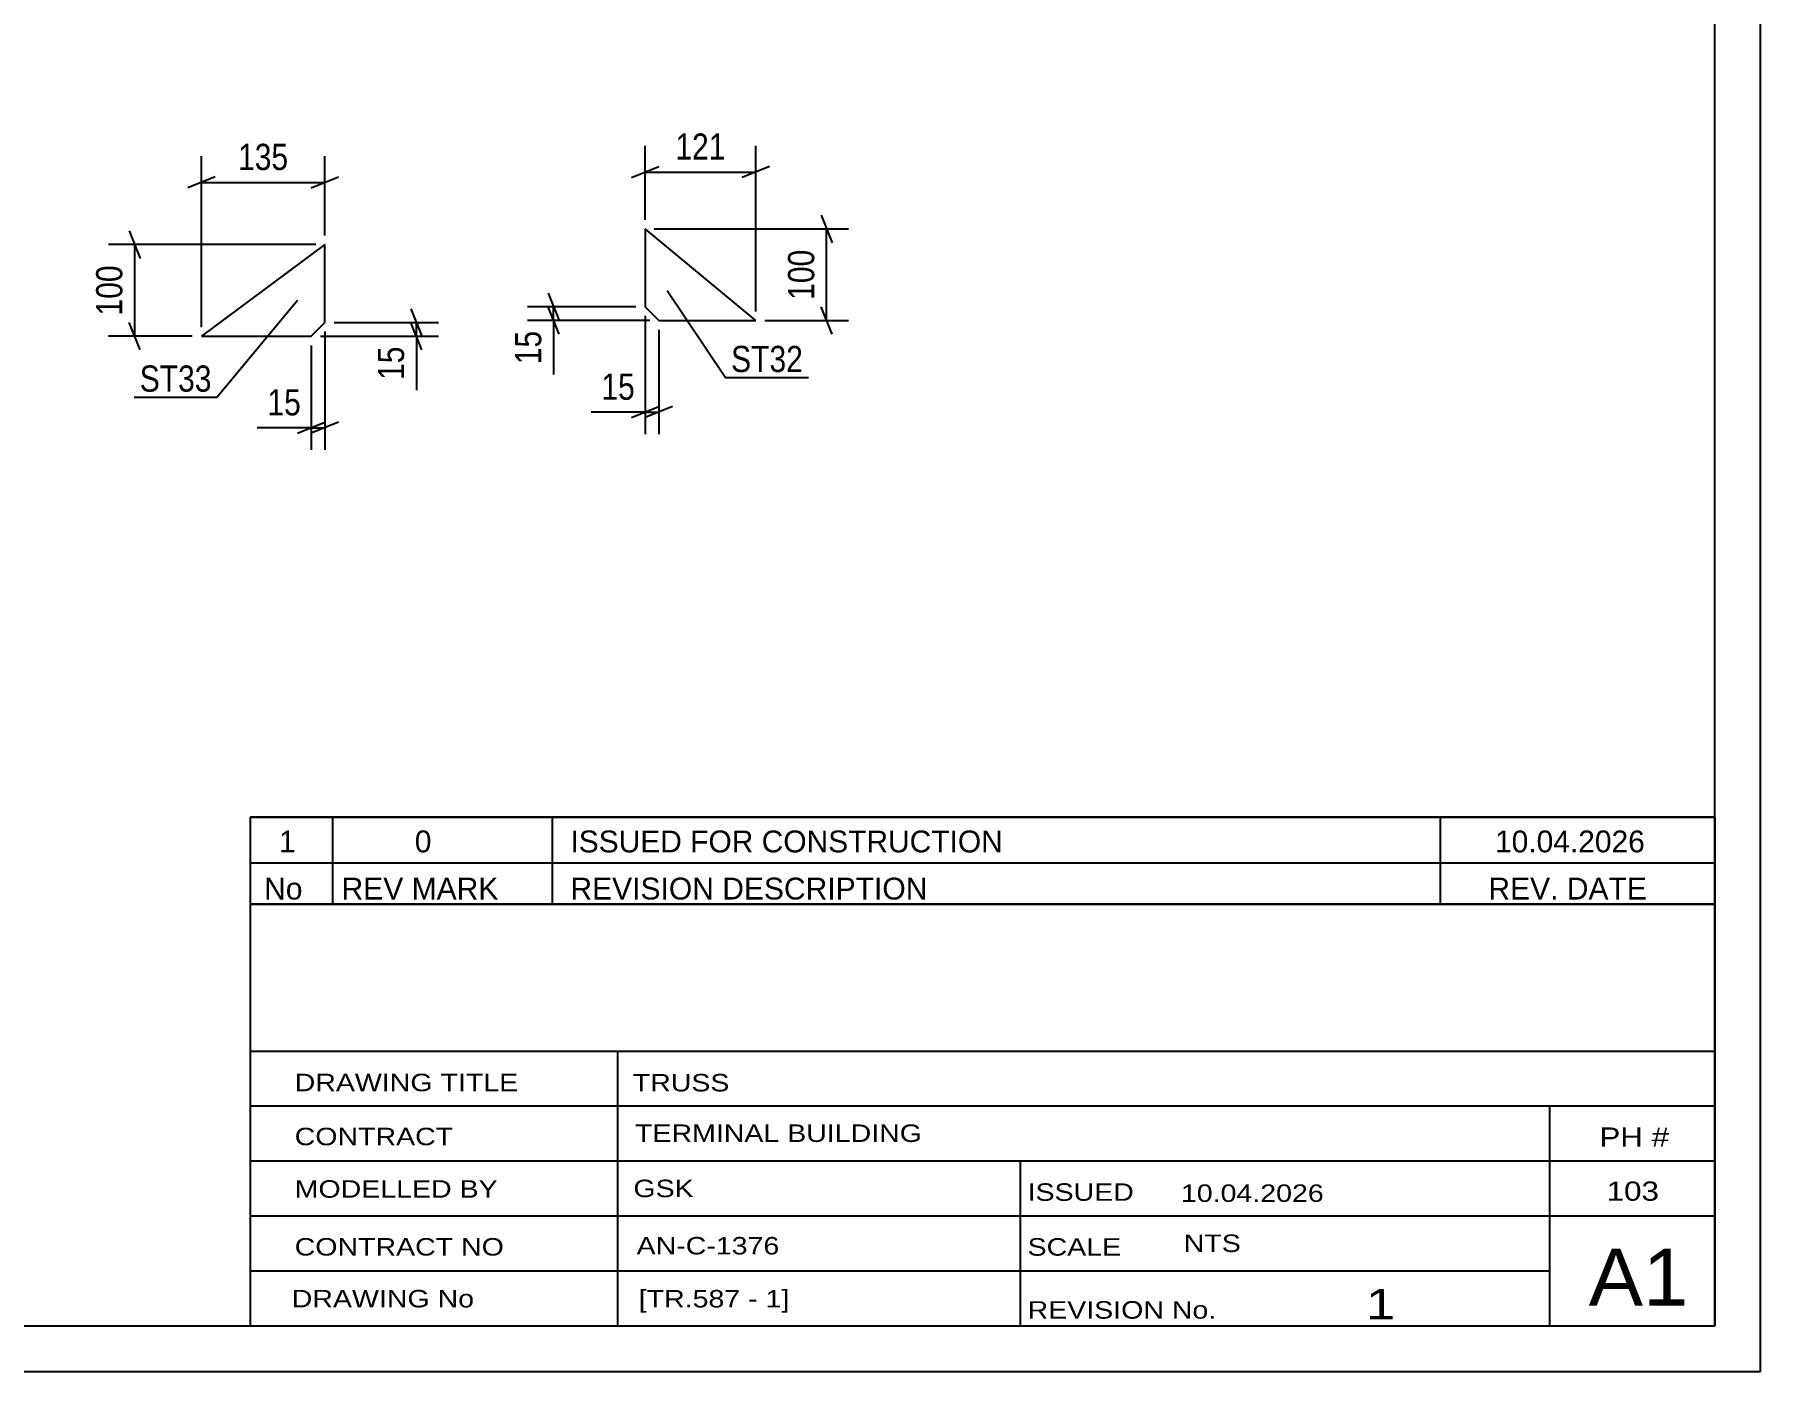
# Model space of a CAD drawing. Header units: millimetres. Extents: x 0 to 420, y 0 to 297.
# Drawn here: x 231.5 to 420, y 0 to 146 of the extents above; entities that cross this region are included whole.
import ezdxf

# ---------------------------------------------------------------- set-up
doc = ezdxf.new("R2010")
doc.units = ezdxf.units.MM
doc.styles.add('Arial Narrow', font='ARIALN.TTF', dxfattribs={"height": 0.2})

# ---------------------------------------------------------------- blocks, each defined once
blk = doc.blocks.new('Unknown-203762531-1135')
at = {"color": 5, "linetype": 'Continuous'}
for p, q in [((420, 0), (420, 297)), ((415, 5), (415, 292)), ((5, 5), (415, 5)), ((0, 0), (420, 0))]:
    blk.add_line(p, q, dxfattribs=at)
blk = doc.blocks.new('Part-203762531-2867 - 2851')
at = {"color": 2, "linetype": 'Continuous'}
for p, q in [((298.16, 124.79), (298.16, 116.29)), ((310.25, 114.79), (298.16, 124.79)), ((298.16, 116.29), (299.66, 114.79)), ((299.66, 114.79), (310.25, 114.79))]:
    blk.add_line(p, q, dxfattribs=at)
blk = doc.blocks.new('Part-203762531-2796 - 2780')
at = {"color": 2, "linetype": 'Continuous'}
for p, q in [((263.18, 123.08), (249.69, 113.08)), ((263.18, 114.58), (263.18, 123.08)), ((261.68, 113.08), (263.18, 114.58)), ((249.69, 113.08), (261.68, 113.08))]:
    blk.add_line(p, q, dxfattribs=at)
blk = doc.blocks.new('StraightDimension-203762531-2869 - 2851')
at = {"color": 7, "linetype": 'Continuous'}
for p, q in [((298.16, 125.79), (298.16, 133.86)), ((310.25, 115.79), (310.25, 133.86)), ((296.66, 130.41), (299.66, 131.61)), ((298.16, 131.01), (310.25, 131.01)), ((311.75, 131.61), (308.75, 130.41))]:
    blk.add_line(p, q, dxfattribs=at)
at = {"color": 0}
blk.add_wipeout([(307.55, 131.76), (307.55, 135.96), (300.86, 135.96), (300.86, 131.76)], dxfattribs=at)
at = {"color": 3, "style": 'Arial Narrow'}
blk.add_text('121', height=2.863, dxfattribs=at).set_placement((301.46, 132.36))
blk = doc.blocks.new('StraightDimension-203762531-2879 - 2851')
at = {"color": 7, "linetype": 'Continuous'}
for p, q in [((298.16, 115.29), (298.16, 102.39)), ((299.66, 113.79), (299.66, 102.39)), ((296.66, 104.19), (299.66, 105.39)), ((301.16, 105.39), (298.16, 104.19)), ((298.16, 104.79), (299.66, 104.79))]:
    blk.add_line(p, q, dxfattribs=at)
at = {"color": 0}
blk.add_wipeout([(297.64, 105.54), (297.64, 109.74), (292.78, 109.74), (292.78, 105.54)], dxfattribs=at)
at = {"color": 7, "linetype": 'Continuous'}
blk.add_line((298.16, 104.79), (292.26, 104.79), dxfattribs=at)
blk.add_line((298.16, 104.79), (292.26, 104.79), dxfattribs=at)
at = {"color": 3, "style": 'Arial Narrow'}
blk.add_text('15', height=2.863, dxfattribs=at).set_placement((293.38, 106.14))
blk = doc.blocks.new('StraightDimension-203762531-2891 - 2851')
at = {"color": 7, "linetype": 'Continuous'}
for p, q in [((287.56, 117.79), (288.76, 114.79)), ((297.16, 116.29), (285.31, 116.29)), ((288.76, 113.29), (287.56, 116.29)), ((288.16, 114.79), (288.16, 116.29)), ((298.66, 114.79), (285.31, 114.79))]:
    blk.add_line(p, q, dxfattribs=at)
at = {"color": 0}
blk.add_wipeout([(287.41, 114.27), (283.21, 114.27), (283.21, 109.41), (287.41, 109.41)], dxfattribs=at)
at = {"color": 7, "linetype": 'Continuous'}
blk.add_line((288.16, 114.79), (288.16, 108.89), dxfattribs=at)
blk.add_line((288.16, 114.79), (288.16, 108.89), dxfattribs=at)
at = {"color": 3, "style": 'Arial Narrow'}
blk.add_text('15', height=2.863, rotation=90.0002, dxfattribs=at).set_placement((286.81, 110.01))
blk = doc.blocks.new('StraightDimension-203762531-2902 - 2851')
at = {"color": 7, "linetype": 'Continuous'}
for p, q in [((299.16, 124.79), (320.38, 124.79)), ((317.38, 126.29), (318.58, 123.29)), ((317.98, 114.79), (317.98, 124.79)), ((318.58, 113.29), (317.38, 116.29)), ((311.25, 114.79), (320.38, 114.79))]:
    blk.add_line(p, q, dxfattribs=at)
at = {"color": 0}
blk.add_wipeout([(317.23, 123.14), (313.03, 123.14), (313.03, 116.45), (317.23, 116.45)], dxfattribs=at)
at = {"color": 3, "style": 'Arial Narrow'}
blk.add_text('100', height=2.863, rotation=90.0002, dxfattribs=at).set_placement((316.63, 117.05))
blk = doc.blocks.new('StraightDimension-203762531-2837 - 2780')
at = {"color": 7, "linetype": 'Continuous'}
for p, q in [((272.58, 116.08), (273.78, 113.08)), ((264.18, 114.58), (275.58, 114.58)), ((273.78, 111.58), (272.58, 114.58)), ((273.18, 113.08), (273.18, 114.58)), ((262.68, 113.08), (275.58, 113.08))]:
    blk.add_line(p, q, dxfattribs=at)
at = {"color": 0}
blk.add_wipeout([(272.43, 112.56), (268.23, 112.56), (268.23, 107.7), (272.43, 107.7)], dxfattribs=at)
at = {"color": 7, "linetype": 'Continuous'}
blk.add_line((273.18, 113.08), (273.18, 107.17), dxfattribs=at)
blk.add_line((273.18, 113.08), (273.18, 107.17), dxfattribs=at)
at = {"color": 3, "style": 'Arial Narrow'}
blk.add_text('15', height=2.863, rotation=90.0002, dxfattribs=at).set_placement((271.83, 108.3))
blk = doc.blocks.new('StraightDimension-203762531-2798 - 2780')
at = {"color": 7, "linetype": 'Continuous'}
for p, q in [((241.8, 124.58), (243, 121.58)), ((262.18, 123.08), (239.55, 123.08)), ((242.4, 113.08), (242.4, 123.08)), ((243, 111.58), (241.8, 114.58)), ((248.69, 113.08), (239.55, 113.08))]:
    blk.add_line(p, q, dxfattribs=at)
at = {"color": 0}
blk.add_wipeout([(241.65, 121.42), (237.45, 121.42), (237.45, 114.74), (241.65, 114.74)], dxfattribs=at)
at = {"color": 3, "style": 'Arial Narrow'}
blk.add_text('100', height=2.863, rotation=90.0002, dxfattribs=at).set_placement((241.05, 115.34))
blk = doc.blocks.new('StraightDimension-203762531-2810 - 2780')
at = {"color": 7, "linetype": 'Continuous'}
for p, q in [((249.69, 114.08), (249.69, 132.73)), ((263.18, 124.08), (263.18, 132.73)), ((251.19, 130.48), (248.19, 129.28)), ((261.68, 129.28), (264.68, 130.48)), ((249.69, 129.88), (263.18, 129.88))]:
    blk.add_line(p, q, dxfattribs=at)
at = {"color": 0}
blk.add_wipeout([(259.78, 130.63), (259.78, 134.83), (253.09, 134.83), (253.09, 130.63)], dxfattribs=at)
at = {"color": 3, "style": 'Arial Narrow'}
blk.add_text('135', height=2.863, dxfattribs=at).set_placement((253.69, 131.23))
blk = doc.blocks.new('StraightDimension-203762531-2822 - 2780')
at = {"color": 7, "linetype": 'Continuous'}
for p, q in [((263.18, 113.58), (263.18, 100.68)), ((261.68, 112.08), (261.68, 100.68)), ((260.18, 102.48), (263.18, 103.68)), ((264.68, 103.68), (261.68, 102.48)), ((261.68, 103.08), (263.18, 103.08))]:
    blk.add_line(p, q, dxfattribs=at)
at = {"color": 0}
blk.add_wipeout([(261.16, 103.83), (261.16, 108.03), (256.3, 108.03), (256.3, 103.83)], dxfattribs=at)
at = {"color": 7, "linetype": 'Continuous'}
blk.add_line((261.68, 103.08), (255.78, 103.08), dxfattribs=at)
blk.add_line((261.68, 103.08), (255.78, 103.08), dxfattribs=at)
at = {"color": 3, "style": 'Arial Narrow'}
blk.add_text('15', height=2.863, dxfattribs=at).set_placement((256.9, 104.43))
blk = doc.blocks.new('Unknown-203762531-13948')
at = {"color": 7, "linetype": 'Continuous'}
for p, q in [((255, 51.05), (255, 5)), ((255, 51.05), (415, 51.05)), ((415, 51), (415, 5)), ((255, 35), (415, 35)), ((295.14, 35), (295.14, 5)), ((255, 29), (415, 29)), ((397, 5.05), (397, 29.05)), ((255, 23), (415, 23)), ((339.14, 23), (339.14, 5)), ((255, 17), (415, 17)), ((255, 11), (397, 11)), ((255, 5), (415, 5))]:
    blk.add_line(p, q, dxfattribs=at)
at = {"color": 7, "style": 'Arial Narrow'}
for s, height, width, p in [('DRAWING TITLE', 1.9089, 1.425378, (259.88, 30.61)), ('TRUSS', 1.909, 1.425378, (296.81, 30.59)), ('CONTRACT', 1.909, 1.425378, (259.88, 24.71)), ('TERMINAL BUILDING', 1.9089, 1.425378, (297.06, 25.07)), ('MODELLED BY', 1.9089, 1.425378, (259.88, 18.98)), ('GSK', 1.909, 1.425378, (296.88, 19.04)), ('ISSUED', 1.909, 1.425378, (339.94, 18.64)), ('10.04.2026', 1.909, 1.425378, (356.69, 18.52)), ('CONTRACT NO', 1.9089, 1.425378, (259.88, 12.66)), ('AN-C-1376', 1.909, 1.425378, (297.23, 12.78)), ('SCALE', 1.909, 1.425378, (339.94, 12.65)), ('A1', 6.204, 1.25, (401.24, 7.2)), ('DRAWING No', 1.909, 1.425378, (259.56, 7)), ('[TR.587 - 1]', 1.9089, 1.425378, (297.46, 6.99)), ('REVISION No.', 1.9089, 1.425378, (339.94, 5.77)), ('1', 3.34, 1.5, (376.91, 5.68))]:
    blk.add_text(s, height=height, dxfattribs=dict(at, width=width)).set_placement(p)
at = {"color": 7, "linetype": 'Continuous', "style": 'Arial Narrow'}
for s, height, width, p in [('PH #', 2.1, 1.42538, (402.4, 24.55)), ('103', 2.1, 1.42538, (403.19, 18.65)), ('NTS', 1.909, 1.425378, (357, 13.05))]:
    blk.add_text(s, height=height, dxfattribs=dict(at, width=width)).set_placement(p)
blk = doc.blocks.new('Unknown-203762531-13949')
at = {"color": 7, "linetype": 'Continuous'}
for p, q in [((255, 60.55), (415, 60.55)), ((415, 60.55), (255, 60.55)), ((255, 60.55), (255, 55.55)), ((264, 60.55), (264, 55.55)), ((288, 60.55), (288, 55.55)), ((385, 60.55), (385, 55.55)), ((415, 60.55), (415, 55.55)), ((255, 55.55), (415, 55.55)), ((255, 55.55), (255, 51.05)), ((255, 55.55), (415, 55.55)), ((264, 55.55), (264, 51.05)), ((288, 55.55), (288, 51.05)), ((385, 55.55), (385, 51.05)), ((415, 55.55), (415, 51.05)), ((415, 51.05), (255, 51.05))]:
    blk.add_line(p, q, dxfattribs=at)
at = {"color": 7, "linetype": 'Continuous', "style": 'Arial Narrow'}
for s, height, width, p in [('1', 2.39, 1.196471, (258.16, 56.7)), ('0', 2.39, 1.196471, (273, 56.7)), ('ISSUED FOR CONSTRUCTION', 2.3861, 1.196471, (290, 56.7)), ('10.04.2026', 2.386, 1.196471, (391, 56.7)), ('No', 2.386, 1.2, (256.54, 51.55)), ('REV MARK', 2.386, 1.2, (265, 51.55)), ('REVISION DESCRIPTION', 2.3861, 1.2, (290, 51.55)), ('REV. DATE', 2.386, 1.2, (390.28, 51.55))]:
    blk.add_text(s, height=height, dxfattribs=dict(at, width=width)).set_placement(p)
blk = doc.blocks.new('Mark-203762531-2863 - 2851')
at = {"color": 0}
blk.add_wipeout([(315.4, 109.16), (315.4, 112.16), (307.55, 112.16), (307.55, 109.16)], dxfattribs=at)
blk.add_wipeout([(315.4, 109.16), (315.4, 112.16), (307.55, 112.16), (307.55, 109.16)], dxfattribs=at)
at = {"color": 30, "linetype": 'Continuous'}
for p, q in [((300.56, 118.08), (306.95, 108.56)), ((306.95, 108.56), (316, 108.56))]:
    blk.add_line(p, q, dxfattribs=at)
at = {"color": 3, "style": 'Arial Narrow'}
blk.add_text('ST32', height=2.863, dxfattribs=at).set_placement((307.55, 109.16))
blk = doc.blocks.new('Mark-203762531-2792 - 2780')
at = {"color": 0}
blk.add_wipeout([(250.81, 107.02), (250.81, 110.02), (242.95, 110.02), (242.95, 107.02)], dxfattribs=at)
blk.add_wipeout([(250.81, 107.02), (250.81, 110.02), (242.95, 110.02), (242.95, 107.02)], dxfattribs=at)
at = {"color": 30, "linetype": 'Continuous'}
for p in [(260.17, 116.97), (242.35, 106.42)]:
    blk.add_line(p, (251.41, 106.42), dxfattribs=at)
at = {"color": 3, "style": 'Arial Narrow'}
blk.add_text('ST33', height=2.863, dxfattribs=at).set_placement((242.95, 107.02))

msp = doc.modelspace()

# ---------------------------------------------------------------- block references
for name in ['Unknown-203762531-1135', 'Part-203762531-2867 - 2851', 'Part-203762531-2796 - 2780', 'Unknown-203762531-13949', 'Unknown-203762531-13948']:
    msp.add_blockref(name, (0, 0))

# ---------------------------------------------------------------- next in the draw order: block references
for name in ['StraightDimension-203762531-2869 - 2851', 'StraightDimension-203762531-2837 - 2780']:
    msp.add_blockref(name, (0, 0))

# ---------------------------------------------------------------- next in the draw order: block references
for name in ['StraightDimension-203762531-2798 - 2780', 'StraightDimension-203762531-2879 - 2851']:
    msp.add_blockref(name, (0, 0))

# ---------------------------------------------------------------- next in the draw order: block references
for name in ['StraightDimension-203762531-2810 - 2780', 'StraightDimension-203762531-2891 - 2851']:
    msp.add_blockref(name, (0, 0))

# ---------------------------------------------------------------- next in the draw order: block references
for name in ['StraightDimension-203762531-2902 - 2851', 'StraightDimension-203762531-2822 - 2780']:
    msp.add_blockref(name, (0, 0))

# ---------------------------------------------------------------- next in the draw order: block references
for name in ['Mark-203762531-2792 - 2780', 'Mark-203762531-2863 - 2851']:
    msp.add_blockref(name, (0, 0))

doc.saveas('drawing.dxf')
